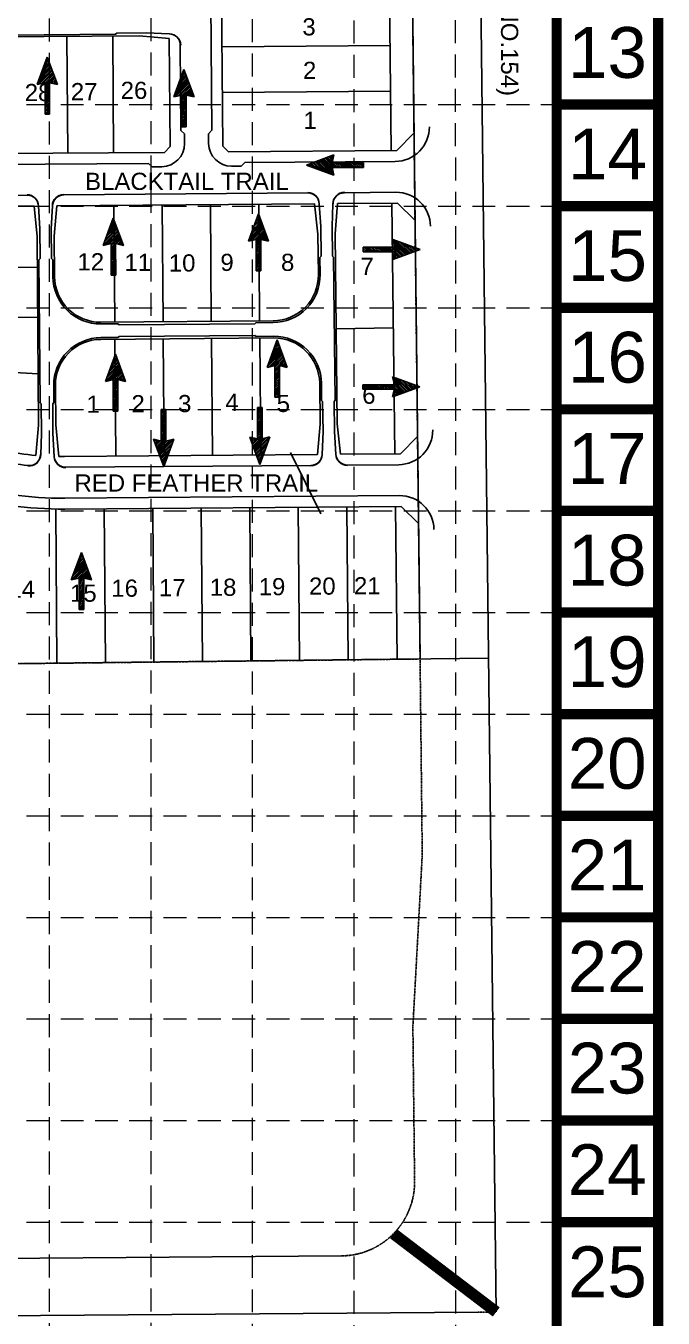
# Model space of a CAD drawing. Header units: inches. Extents: x 2510995 to 2514555, y 7106046 to 7111737.
# Drawn here: x 2513998 to 2514555, y 7109429 to 7110559 of the extents above; entities that cross this region are included whole.
import ezdxf
from ezdxf.enums import TextEntityAlignment as Align

# ---------------------------------------------------------------- set-up
doc = ezdxf.new("R2010")
doc.units = ezdxf.units.IN
doc.header["$MEASUREMENT"] = 0
for name, pattern in [('BORDER2', [0.875, 0.25, -0.125, 0.25, -0.125, 0, -0.125]), ('DASHED', [0.75, 0.5, -0.25]), ('HIDDEN', [0.375, 0.25, -0.125]), ('XHO459HY$0$HIDDEN2', [0.1875, 0.125, -0.0625])]:
    doc.linetypes.add(name, pattern=pattern)
for name, color, linetype in [('BASE', 7, 'Continuous'), ('C-STNM-N', 4, 'Continuous'), ('C-STRM-HYD', 4, 'Continuous'), ('GRID', 254, 'DASHED'), ('XHO459HY$0$C-DAM-EX', 14, 'XHO459HY$0$HIDDEN2'), ('XHO459PT$0$V-ADJC-LINE-E', 6, 'Continuous'), ('XHO459PT$0$V-BNDY-N-P6', 6, 'BORDER2'), ('XHO459PT$0$V-PROP-SUBD-IDEN-N-P6', 14, 'Continuous'), ('XHO459PT$0$V-PROP-SUBD-N-P6', 14, 'Continuous'), ('XHO459PT$0$V-RWAY-LINE-N-P6', 14, 'Continuous'), ('XHO459PV$0$C-ROAD-BACK-P6', 14, 'Continuous'), ('XHO459PV$0$C-ROAD-FACE-P6', 6, 'Continuous'), ('XHO460PT$0$V-ADJC-LINE-E', 6, 'Continuous'), ('XHOE001PT$0$V-BNDY-ROW-DED-E', 6, 'Continuous')]:
    doc.layers.add(name, color=color, linetype=linetype)
doc.layers.add('XHO459PT$0$V-AREA-PLIN', color=163, linetype='Continuous', plot=False)
doc.styles.get("Standard").update_dxf_attribs({"font": 'ARIAL.TTF'})

msp = doc.modelspace()

# ---------------------------------------------------------------- linework, layer by layer
at = {"color": 7}
for p, q in [((2514007.5, 7110507.2), (2514016.3, 7110531.2)), ((2514013.8, 7110524.3), (2514017.4, 7110528)), ((2514014.6, 7110526.6), (2514017, 7110529.1)), ((2514015.5, 7110529), (2514016.6, 7110530.2)), ((2514016.3, 7110531.2), (2514025.1, 7110507.2)), ((2514007.8, 7110507.9), (2514020.2, 7110520.4)), ((2514008.6, 7110510.2), (2514019.8, 7110521.5)), ((2514008.9, 7110507.5), (2514020.6, 7110519.3)), ((2514009.5, 7110512.6), (2514019.4, 7110522.6)), ((2514010.3, 7110514.9), (2514019, 7110523.6)), ((2514010.9, 7110508), (2514021, 7110518.2)), ((2514011.2, 7110517.3), (2514018.6, 7110524.7)), ((2514012, 7110519.6), (2514018.2, 7110525.8)), ((2514012.8, 7110508.5), (2514021.4, 7110517.1)), ((2514012.9, 7110522), (2514017.8, 7110526.9)), ((2514127, 7110496.4), (2514135.8, 7110520.3)), ((2514133.3, 7110513.4), (2514136.9, 7110517.1)), ((2514134.1, 7110515.8), (2514136.5, 7110518.2)), ((2514135, 7110518.1), (2514136.1, 7110519.3)), ((2514135.8, 7110520.3), (2514144.6, 7110496.4)), ((2514014.3, 7110508.8), (2514007.5, 7110507.2)), ((2514014.3, 7110508.5), (2514021.8, 7110516)), ((2514014.3, 7110507), (2514022.2, 7110515)), ((2514014.3, 7110505.5), (2514022.6, 7110513.9)), ((2514014.4, 7110481.3), (2514014.3, 7110508.8)), ((2514014.3, 7110504), (2514018.3, 7110508)), ((2514014.3, 7110502.5), (2514018.3, 7110506.5)), ((2514025.1, 7110507.2), (2514018.3, 7110508.8)), ((2514018.3, 7110508.8), (2514018.3, 7110481.3)), ((2514018.9, 7110508.7), (2514023, 7110512.8)), ((2514020.1, 7110508.4), (2514023.4, 7110511.7)), ((2514021.3, 7110508.1), (2514023.8, 7110510.6)), ((2514022.5, 7110507.8), (2514024.2, 7110509.5)), ((2514023.7, 7110507.6), (2514024.6, 7110508.4)), ((2514025, 7110507.3), (2514025, 7110507.4)), ((2514127.3, 7110497), (2514139.7, 7110509.5)), ((2514128.1, 7110499.4), (2514139.3, 7110510.6)), ((2514128.4, 7110496.7), (2514140.1, 7110508.4)), ((2514129, 7110501.7), (2514138.9, 7110511.7)), ((2514129.8, 7110504.1), (2514138.5, 7110512.8)), ((2514130.4, 7110497.1), (2514140.5, 7110507.4)), ((2514130.7, 7110506.4), (2514138.1, 7110513.9)), ((2514131.6, 7110508.8), (2514137.7, 7110515)), ((2514132.3, 7110497.6), (2514140.9, 7110506.3)), ((2514132.4, 7110511.1), (2514137.3, 7110516)), ((2514133.8, 7110497.6), (2514141.3, 7110505.2)), ((2514014.3, 7110501.1), (2514018.3, 7110505.1)), ((2514014.3, 7110499.6), (2514018.3, 7110503.6)), ((2514014.3, 7110498.1), (2514018.3, 7110502.1)), ((2514014.3, 7110496.6), (2514018.3, 7110500.6)), ((2514014.3, 7110495.1), (2514018.3, 7110499.1)), ((2514014.3, 7110493.6), (2514018.3, 7110497.6)), ((2514014.3, 7110492.2), (2514018.3, 7110496.1)), ((2514014.3, 7110490.7), (2514018.3, 7110494.7)), ((2514133.8, 7110498), (2514127, 7110496.4)), ((2514133.8, 7110496.1), (2514141.7, 7110504.1)), ((2514133.8, 7110494.7), (2514142.1, 7110503)), ((2514133.9, 7110470.4), (2514133.8, 7110498)), ((2514133.8, 7110493.2), (2514137.8, 7110497.2)), ((2514133.8, 7110491.7), (2514137.8, 7110495.7)), ((2514133.8, 7110490.2), (2514137.8, 7110494.2)), ((2514144.6, 7110496.4), (2514137.8, 7110498)), ((2514137.8, 7110498), (2514137.8, 7110470.4)), ((2514138.4, 7110497.8), (2514142.5, 7110501.9)), ((2514139.6, 7110497.5), (2514142.9, 7110500.8)), ((2514140.8, 7110497.3), (2514143.3, 7110499.8)), ((2514142.1, 7110497), (2514143.7, 7110498.7)), ((2514143.3, 7110496.7), (2514144.1, 7110497.6)), ((2514144.5, 7110496.4), (2514144.5, 7110496.5)), ((2514014.3, 7110489.2), (2514018.3, 7110493.2)), ((2514014.3, 7110487.7), (2514018.3, 7110491.7)), ((2514014.4, 7110486.2), (2514018.3, 7110490.2)), ((2514014.4, 7110484.7), (2514018.3, 7110488.7)), ((2514014.4, 7110483.3), (2514018.3, 7110487.2)), ((2514014.4, 7110481.8), (2514018.3, 7110485.8)), ((2514015.4, 7110481.3), (2514018.3, 7110484.3)), ((2514016.8, 7110481.3), (2514018.3, 7110482.8)), ((2514133.8, 7110488.7), (2514137.8, 7110492.7)), ((2514133.8, 7110487.2), (2514137.8, 7110491.2)), ((2514133.8, 7110485.8), (2514137.8, 7110489.8)), ((2514133.8, 7110484.3), (2514137.8, 7110488.3)), ((2514133.8, 7110482.8), (2514137.8, 7110486.8)), ((2514133.8, 7110481.3), (2514137.8, 7110485.3)), ((2514133.8, 7110479.8), (2514137.8, 7110483.8)), ((2514014.4, 7110481.3), (2514018.3, 7110481.3)), ((2514133.9, 7110478.3), (2514137.8, 7110482.3)), ((2514133.9, 7110476.9), (2514137.8, 7110480.8)), ((2514133.9, 7110475.4), (2514137.8, 7110479.4)), ((2514133.9, 7110473.9), (2514137.8, 7110477.9)), ((2514133.9, 7110472.4), (2514137.8, 7110476.4)), ((2514133.9, 7110470.9), (2514137.8, 7110474.9)), ((2514134.9, 7110470.4), (2514137.8, 7110473.4)), ((2514136.3, 7110470.4), (2514137.8, 7110471.9)), ((2514133.9, 7110470.4), (2514137.8, 7110470.4)), ((2514243, 7110436.9), (2514266.9, 7110445.7)), ((2514247.5, 7110435.2), (2514245.1, 7110437.6)), ((2514249.9, 7110434.4), (2514246.2, 7110438)), ((2514252.2, 7110433.5), (2514247.3, 7110438.4)), ((2514254.6, 7110432.6), (2514248.4, 7110438.8)), ((2514256.9, 7110431.8), (2514249.4, 7110439.2)), ((2514259.2, 7110430.9), (2514250.5, 7110439.6)), ((2514261.6, 7110430.1), (2514251.6, 7110440)), ((2514263.9, 7110429.2), (2514252.7, 7110440.4)), ((2514266.3, 7110428.4), (2514253.8, 7110440.8)), ((2514266.6, 7110429.5), (2514254.9, 7110441.2)), ((2514266.2, 7110431.4), (2514256, 7110441.6)), ((2514265.7, 7110433.4), (2514257, 7110442)), ((2514265.7, 7110434.9), (2514258.1, 7110442.4)), ((2514267.2, 7110434.9), (2514259.2, 7110442.8)), ((2514268.6, 7110434.9), (2514260.3, 7110443.2)), ((2514265.5, 7110439.5), (2514261.4, 7110443.6)), ((2514265.8, 7110440.7), (2514262.5, 7110444)), ((2514266.1, 7110441.9), (2514263.6, 7110444.4)), ((2514266.3, 7110443.1), (2514264.6, 7110444.8)), ((2514266.9, 7110445.7), (2514265.3, 7110438.9)), ((2514265.3, 7110438.9), (2514292.9, 7110438.9)), ((2514266.6, 7110444.3), (2514265.7, 7110445.2)), ((2514270.1, 7110434.9), (2514266.1, 7110438.9)), ((2514266.9, 7110445.5), (2514266.8, 7110445.6)), ((2514271.6, 7110434.9), (2514267.6, 7110438.9)), ((2514273.1, 7110434.9), (2514269.1, 7110438.9)), ((2514274.6, 7110434.9), (2514270.6, 7110438.9)), ((2514276.1, 7110434.9), (2514272.1, 7110438.9)), ((2514277.6, 7110434.9), (2514273.6, 7110438.9)), ((2514279, 7110434.9), (2514275, 7110438.9)), ((2514280.5, 7110434.9), (2514276.5, 7110438.9)), ((2514282, 7110434.9), (2514278, 7110438.9)), ((2514283.5, 7110434.9), (2514279.5, 7110438.9)), ((2514285, 7110434.9), (2514281, 7110438.9)), ((2514286.5, 7110434.9), (2514282.5, 7110438.9)), ((2514287.9, 7110434.9), (2514284, 7110438.9)), ((2514289.4, 7110434.9), (2514285.4, 7110438.9)), ((2514290.9, 7110434.9), (2514286.9, 7110438.9)), ((2514292.4, 7110434.9), (2514288.4, 7110438.9)), ((2514292.9, 7110435.9), (2514289.9, 7110438.9)), ((2514292.9, 7110437.4), (2514291.4, 7110438.9)), ((2514292.9, 7110434.9), (2514292.9, 7110438.9)), ((2514266.9, 7110428.1), (2514243, 7110436.9)), ((2514245.2, 7110436.1), (2514244, 7110437.2)), ((2514265.3, 7110434.9), (2514266.9, 7110428.1)), ((2514292.9, 7110434.9), (2514265.3, 7110434.9)), ((2514192.2, 7110370.4), (2514200.9, 7110394.3)), ((2514199.3, 7110389.8), (2514201.7, 7110392.2)), ((2514200.1, 7110392.2), (2514201.3, 7110393.3)), ((2514200.9, 7110394.3), (2514209.7, 7110370.4)), ((2514065.2, 7110366.7), (2514074, 7110390.6)), ((2514066.3, 7110369.7), (2514077.5, 7110380.9)), ((2514067.2, 7110372), (2514077.1, 7110382)), ((2514068, 7110374.4), (2514076.7, 7110383.1)), ((2514068.9, 7110376.7), (2514076.3, 7110384.2)), ((2514069.8, 7110379.1), (2514075.9, 7110385.3)), ((2514070.6, 7110381.4), (2514075.5, 7110386.4)), ((2514071.5, 7110383.8), (2514075.1, 7110387.4)), ((2514072.3, 7110386.1), (2514074.7, 7110388.5)), ((2514073.2, 7110388.5), (2514074.3, 7110389.6)), ((2514074, 7110390.6), (2514082.8, 7110366.7)), ((2514192.4, 7110371.1), (2514204.9, 7110383.6)), ((2514193.3, 7110373.4), (2514204.5, 7110384.6)), ((2514193.6, 7110370.7), (2514205.3, 7110382.5)), ((2514194.1, 7110375.7), (2514204.1, 7110385.7)), ((2514195, 7110378.1), (2514203.7, 7110386.8)), ((2514195.5, 7110371.2), (2514205.7, 7110381.4)), ((2514195.9, 7110380.4), (2514203.3, 7110387.9)), ((2514196.7, 7110382.8), (2514202.9, 7110389)), ((2514197.6, 7110385.1), (2514202.5, 7110390.1)), ((2514198.4, 7110387.5), (2514202.1, 7110391.2)), ((2514065.5, 7110367.3), (2514077.9, 7110379.8)), ((2514066.6, 7110367), (2514078.3, 7110378.8)), ((2514068.6, 7110367.5), (2514078.7, 7110377.7)), ((2514070.5, 7110367.9), (2514079.1, 7110376.6)), ((2514072, 7110367.9), (2514079.5, 7110375.5)), ((2514072, 7110366.5), (2514079.9, 7110374.4)), ((2514072, 7110365), (2514080.3, 7110373.3)), ((2514076.6, 7110368.1), (2514080.7, 7110372.2)), ((2514077.9, 7110367.9), (2514081.1, 7110371.2)), ((2514079.1, 7110367.6), (2514081.5, 7110370.1)), ((2514199, 7110372), (2514192.2, 7110370.4)), ((2514197.5, 7110371.6), (2514206.1, 7110380.3)), ((2514199, 7110371.7), (2514206.5, 7110379.2)), ((2514199, 7110370.2), (2514206.9, 7110378.1)), ((2514199, 7110368.7), (2514207.3, 7110377)), ((2514199, 7110344.5), (2514199, 7110372)), ((2514199, 7110367.2), (2514203, 7110371.2)), ((2514199, 7110365.7), (2514203, 7110369.7)), ((2514209.7, 7110370.4), (2514203, 7110372)), ((2514203, 7110372), (2514203, 7110344.5)), ((2514203.6, 7110371.9), (2514207.7, 7110376)), ((2514204.8, 7110371.6), (2514208.1, 7110374.9)), ((2514206, 7110371.3), (2514208.5, 7110373.8)), ((2514207.2, 7110371), (2514208.9, 7110372.7)), ((2514208.4, 7110370.7), (2514209.3, 7110371.6)), ((2514209.6, 7110370.4), (2514209.7, 7110370.5)), ((2514318.6, 7110371.9), (2514342.5, 7110363.2)), ((2514320.2, 7110365.2), (2514318.6, 7110371.9)), ((2514318.9, 7110370.6), (2514330.6, 7110358.8)), ((2514319.2, 7110371.7), (2514331.7, 7110359.2)), ((2514321.6, 7110370.8), (2514332.8, 7110359.6)), ((2514323.9, 7110370), (2514333.9, 7110360)), ((2514072, 7110368.3), (2514065.2, 7110366.7)), ((2514072.1, 7110340.7), (2514072, 7110368.3)), ((2514072, 7110363.5), (2514076, 7110367.5)), ((2514072, 7110362), (2514076, 7110366)), ((2514072, 7110360.5), (2514076, 7110364.5)), ((2514072, 7110359), (2514076, 7110363)), ((2514072, 7110357.6), (2514076, 7110361.5)), ((2514072, 7110356.1), (2514076, 7110360.1)), ((2514072, 7110354.6), (2514076, 7110358.6)), ((2514082.8, 7110366.7), (2514076, 7110368.3)), ((2514076, 7110368.3), (2514076.1, 7110340.7)), ((2514080.3, 7110367.3), (2514081.9, 7110369)), ((2514081.5, 7110367), (2514082.3, 7110367.9)), ((2514082.7, 7110366.7), (2514082.7, 7110366.8)), ((2514199, 7110364.2), (2514203, 7110368.2)), ((2514199, 7110362.8), (2514203, 7110366.8)), ((2514199, 7110361.3), (2514203, 7110365.3)), ((2514199, 7110359.8), (2514203, 7110363.8)), ((2514199, 7110358.3), (2514203, 7110362.3)), ((2514199, 7110356.8), (2514203, 7110360.8)), ((2514199, 7110355.3), (2514203, 7110359.3)), ((2514292.6, 7110365.1), (2514320.2, 7110365.2)), ((2514292.6, 7110365.1), (2514292.6, 7110361.1)), ((2514292.6, 7110364.1), (2514295.6, 7110361.1)), ((2514292.6, 7110362.6), (2514294.1, 7110361.1)), ((2514320.2, 7110361.2), (2514292.6, 7110361.1)), ((2514293.1, 7110365.1), (2514297.1, 7110361.1)), ((2514294.6, 7110365.1), (2514298.6, 7110361.1)), ((2514296.1, 7110365.1), (2514300.1, 7110361.1)), ((2514297.6, 7110365.1), (2514301.6, 7110361.1)), ((2514299.1, 7110365.1), (2514303, 7110361.1)), ((2514300.5, 7110365.1), (2514304.5, 7110361.1)), ((2514302, 7110365.1), (2514306, 7110361.1)), ((2514303.5, 7110365.1), (2514307.5, 7110361.2)), ((2514305, 7110365.1), (2514309, 7110361.2)), ((2514306.5, 7110365.1), (2514310.5, 7110361.2)), ((2514308, 7110365.1), (2514312, 7110361.2)), ((2514309.4, 7110365.1), (2514313.4, 7110361.2)), ((2514310.9, 7110365.1), (2514314.9, 7110361.2)), ((2514312.4, 7110365.1), (2514316.4, 7110361.2)), ((2514313.9, 7110365.1), (2514317.9, 7110361.2)), ((2514315.4, 7110365.2), (2514319.4, 7110361.2)), ((2514316.9, 7110365.2), (2514325.2, 7110356.8)), ((2514318.4, 7110365.2), (2514326.3, 7110357.2)), ((2514342.5, 7110363.2), (2514318.6, 7110354.4)), ((2514318.6, 7110354.4), (2514320.2, 7110361.2)), ((2514319.4, 7110368.6), (2514329.6, 7110358.4)), ((2514319.7, 7110359.3), (2514323, 7110356)), ((2514319.8, 7110366.7), (2514328.5, 7110358)), ((2514319.8, 7110365.2), (2514327.4, 7110357.6)), ((2514320, 7110360.5), (2514324.1, 7110356.4)), ((2514326.3, 7110369.1), (2514335, 7110360.4)), ((2514328.6, 7110368.3), (2514336.1, 7110360.8)), ((2514331, 7110367.4), (2514337.2, 7110361.2)), ((2514333.3, 7110366.6), (2514338.3, 7110361.6)), ((2514335.7, 7110365.7), (2514339.3, 7110362)), ((2514338, 7110364.9), (2514340.4, 7110362.4)), ((2514340.3, 7110364), (2514341.5, 7110362.8)), ((2514072, 7110353.1), (2514076, 7110357.1)), ((2514072, 7110351.6), (2514076, 7110355.6)), ((2514072.1, 7110350.1), (2514076, 7110354.1)), ((2514072.1, 7110348.6), (2514076, 7110352.6)), ((2514072.1, 7110347.2), (2514076, 7110351.1)), ((2514072.1, 7110345.7), (2514076, 7110349.7)), ((2514072.1, 7110344.2), (2514076, 7110348.2)), ((2514199, 7110353.9), (2514203, 7110357.8)), ((2514199, 7110352.4), (2514203, 7110356.4)), ((2514199, 7110350.9), (2514203, 7110354.9)), ((2514199, 7110349.4), (2514203, 7110353.4)), ((2514199, 7110347.9), (2514203, 7110351.9)), ((2514199, 7110346.4), (2514203, 7110350.4)), ((2514199, 7110344.9), (2514203, 7110348.9)), ((2514200, 7110344.5), (2514203, 7110347.4)), ((2514318.6, 7110354.5), (2514318.7, 7110354.4)), ((2514318.9, 7110355.7), (2514319.8, 7110354.8)), ((2514319.2, 7110356.9), (2514320.9, 7110355.2)), ((2514319.5, 7110358.1), (2514322, 7110355.6)), ((2514072.1, 7110342.7), (2514076, 7110346.7)), ((2514072.1, 7110341.2), (2514076, 7110345.2)), ((2514072.1, 7110340.7), (2514076.1, 7110340.7)), ((2514073.1, 7110340.7), (2514076, 7110343.7)), ((2514074.6, 7110340.7), (2514076, 7110342.2)), ((2514199, 7110344.5), (2514203, 7110344.5)), ((2514201.5, 7110344.5), (2514203, 7110346)), ((2514208.6, 7110260.1), (2514217.3, 7110284.1)), ((2514214, 7110274.9), (2514218.9, 7110279.8)), ((2514214.8, 7110277.2), (2514218.5, 7110280.9)), ((2514215.7, 7110279.6), (2514218.1, 7110282)), ((2514216.5, 7110281.9), (2514217.7, 7110283.1)), ((2514217.3, 7110284.1), (2514226.1, 7110260.1)), ((2514067.1, 7110247.8), (2514075.8, 7110271.8)), ((2514073.3, 7110264.9), (2514077, 7110268.6)), ((2514074.2, 7110267.3), (2514076.6, 7110269.7)), ((2514075.1, 7110269.6), (2514076.2, 7110270.8)), ((2514075.8, 7110271.8), (2514084.7, 7110247.9)), ((2514208.8, 7110260.8), (2514221.3, 7110273.3)), ((2514209.7, 7110263.1), (2514220.9, 7110274.4)), ((2514210, 7110260.4), (2514221.7, 7110272.2)), ((2514210.5, 7110265.5), (2514220.5, 7110275.5)), ((2514211.4, 7110267.8), (2514220.1, 7110276.5)), ((2514211.9, 7110260.9), (2514222.1, 7110271.1)), ((2514212.3, 7110270.2), (2514219.7, 7110277.6)), ((2514213.1, 7110272.5), (2514219.3, 7110278.7)), ((2514213.9, 7110261.4), (2514222.5, 7110270)), ((2514215.4, 7110261.4), (2514222.9, 7110268.9)), ((2514067.4, 7110248.5), (2514079.8, 7110261)), ((2514068.2, 7110250.8), (2514079.4, 7110262.1)), ((2514068.5, 7110248.2), (2514080.2, 7110259.9)), ((2514069.1, 7110253.2), (2514079, 7110263.2)), ((2514069.9, 7110255.5), (2514078.6, 7110264.3)), ((2514070.4, 7110248.6), (2514080.6, 7110258.8)), ((2514070.8, 7110257.9), (2514078.2, 7110265.3)), ((2514071.6, 7110260.2), (2514077.8, 7110266.4)), ((2514072.4, 7110249.1), (2514081, 7110257.7)), ((2514072.5, 7110262.6), (2514077.4, 7110267.5)), ((2514073.9, 7110249.1), (2514081.4, 7110256.7)), ((2514215.4, 7110261.7), (2514208.6, 7110260.1)), ((2514215.4, 7110259.9), (2514223.3, 7110267.9)), ((2514215.4, 7110258.4), (2514223.7, 7110266.8)), ((2514215.4, 7110234.2), (2514215.4, 7110261.7)), ((2514215.4, 7110256.9), (2514219.4, 7110260.9)), ((2514215.4, 7110255.5), (2514219.4, 7110259.4)), ((2514215.4, 7110254), (2514219.4, 7110258)), ((2514226.1, 7110260.1), (2514219.4, 7110261.7)), ((2514219.4, 7110261.7), (2514219.4, 7110234.2)), ((2514220, 7110261.6), (2514224.1, 7110265.7)), ((2514221.2, 7110261.3), (2514224.5, 7110264.6)), ((2514222.4, 7110261), (2514224.9, 7110263.5)), ((2514223.6, 7110260.7), (2514225.3, 7110262.4)), ((2514224.8, 7110260.5), (2514225.7, 7110261.3)), ((2514226, 7110260.2), (2514226.1, 7110260.3)), ((2514073.9, 7110249.4), (2514067.1, 7110247.8)), ((2514073.9, 7110247.6), (2514081.8, 7110255.6)), ((2514073.9, 7110246.1), (2514082.2, 7110254.5)), ((2514073.9, 7110221.9), (2514073.9, 7110249.4)), ((2514073.9, 7110244.7), (2514077.9, 7110248.6)), ((2514073.9, 7110243.2), (2514077.9, 7110247.2)), ((2514073.9, 7110241.7), (2514077.9, 7110245.7)), ((2514084.7, 7110247.9), (2514077.9, 7110249.4)), ((2514077.9, 7110249.4), (2514077.9, 7110221.9)), ((2514078.5, 7110249.3), (2514082.6, 7110253.4)), ((2514079.7, 7110249), (2514083, 7110252.3)), ((2514080.9, 7110248.7), (2514083.4, 7110251.2)), ((2514082.1, 7110248.5), (2514083.8, 7110250.1)), ((2514083.3, 7110248.2), (2514084.2, 7110249.1)), ((2514084.5, 7110247.9), (2514084.6, 7110248)), ((2514215.4, 7110252.5), (2514219.4, 7110256.5)), ((2514215.4, 7110251), (2514219.4, 7110255)), ((2514215.4, 7110249.5), (2514219.4, 7110253.5)), ((2514215.4, 7110248), (2514219.4, 7110252)), ((2514215.4, 7110246.5), (2514219.4, 7110250.5)), ((2514215.4, 7110245.1), (2514219.4, 7110249)), ((2514215.4, 7110243.6), (2514219.4, 7110247.6)), ((2514215.4, 7110242.1), (2514219.4, 7110246.1)), ((2514318.2, 7110251.8), (2514342.1, 7110243.1)), ((2514319.8, 7110245), (2514318.2, 7110251.8)), ((2514318.5, 7110250.4), (2514330.3, 7110238.7)), ((2514318.9, 7110251.6), (2514331.4, 7110239.1)), ((2514319, 7110248.5), (2514329.2, 7110238.3)), ((2514319.4, 7110246.5), (2514328.1, 7110237.9)), ((2514321.2, 7110250.7), (2514332.4, 7110239.5)), ((2514323.5, 7110249.8), (2514333.5, 7110239.9)), ((2514325.9, 7110249), (2514334.6, 7110240.3)), ((2514328.2, 7110248.1), (2514335.7, 7110240.7)), ((2514330.6, 7110247.3), (2514336.8, 7110241.1)), ((2514332.9, 7110246.4), (2514337.9, 7110241.5)), ((2514335.3, 7110245.6), (2514339, 7110241.9)), ((2514073.9, 7110240.2), (2514077.9, 7110244.2)), ((2514073.9, 7110238.7), (2514077.9, 7110242.7)), ((2514073.9, 7110237.2), (2514077.9, 7110241.2)), ((2514073.9, 7110235.7), (2514077.9, 7110239.7)), ((2514073.9, 7110234.3), (2514077.9, 7110238.3)), ((2514073.9, 7110232.8), (2514077.9, 7110236.8)), ((2514073.9, 7110231.3), (2514077.9, 7110235.3)), ((2514215.4, 7110240.6), (2514219.4, 7110244.6)), ((2514215.4, 7110239.1), (2514219.4, 7110243.1)), ((2514215.4, 7110237.6), (2514219.4, 7110241.6)), ((2514215.4, 7110236.2), (2514219.4, 7110240.1)), ((2514215.4, 7110234.7), (2514219.4, 7110238.7)), ((2514215.4, 7110234.2), (2514219.4, 7110234.2)), ((2514216.4, 7110234.2), (2514219.4, 7110237.2)), ((2514217.9, 7110234.2), (2514219.4, 7110235.7)), ((2514292.3, 7110245), (2514292.3, 7110241)), ((2514292.3, 7110245), (2514319.8, 7110245)), ((2514292.3, 7110244), (2514295.2, 7110241)), ((2514292.3, 7110242.5), (2514293.8, 7110241)), ((2514319.8, 7110241), (2514292.3, 7110241)), ((2514292.7, 7110245), (2514296.7, 7110241)), ((2514294.2, 7110245), (2514298.2, 7110241)), ((2514295.7, 7110245), (2514299.7, 7110241)), ((2514297.2, 7110245), (2514301.2, 7110241)), ((2514298.7, 7110245), (2514302.7, 7110241)), ((2514300.2, 7110245), (2514304.2, 7110241)), ((2514301.6, 7110245), (2514305.6, 7110241)), ((2514303.1, 7110245), (2514307.1, 7110241)), ((2514304.6, 7110245), (2514308.6, 7110241)), ((2514306.1, 7110245), (2514310.1, 7110241)), ((2514307.6, 7110245), (2514311.6, 7110241)), ((2514309.1, 7110245), (2514313.1, 7110241)), ((2514310.6, 7110245), (2514314.5, 7110241)), ((2514312, 7110245), (2514316, 7110241)), ((2514313.5, 7110245), (2514317.5, 7110241)), ((2514315, 7110245), (2514319, 7110241)), ((2514316.5, 7110245), (2514324.8, 7110236.7)), ((2514318, 7110245), (2514325.9, 7110237.1)), ((2514342.1, 7110243.1), (2514318.2, 7110234.3)), ((2514318.2, 7110234.3), (2514319.8, 7110241)), ((2514318.2, 7110234.4), (2514318.3, 7110234.3)), ((2514318.5, 7110235.6), (2514319.4, 7110234.7)), ((2514318.8, 7110236.8), (2514320.5, 7110235.1)), ((2514319.1, 7110238), (2514321.6, 7110235.5)), ((2514319.4, 7110239.2), (2514322.7, 7110235.9)), ((2514319.5, 7110245), (2514327, 7110237.5)), ((2514319.6, 7110240.4), (2514323.8, 7110236.3)), ((2514337.6, 7110244.7), (2514340, 7110242.3)), ((2514340, 7110243.9), (2514341.1, 7110242.7)), ((2514073.9, 7110229.8), (2514077.9, 7110233.8)), ((2514073.9, 7110228.3), (2514077.9, 7110232.3)), ((2514073.9, 7110226.8), (2514077.9, 7110230.8)), ((2514073.9, 7110225.4), (2514077.9, 7110229.3)), ((2514073.9, 7110223.9), (2514077.9, 7110227.9)), ((2514073.9, 7110222.4), (2514077.9, 7110226.4)), ((2514074.9, 7110221.9), (2514077.9, 7110224.9)), ((2514076.4, 7110221.9), (2514077.9, 7110223.4)), ((2514120, 7110223.3), (2514116, 7110223.3)), ((2514116, 7110195.7), (2514116, 7110223.3)), ((2514117.5, 7110223.3), (2514116, 7110221.8)), ((2514119, 7110223.3), (2514116, 7110220.3)), ((2514120, 7110222.8), (2514116, 7110218.8)), ((2514120, 7110223.3), (2514120, 7110195.7)), ((2514204.1, 7110225.2), (2514200.1, 7110225.2)), ((2514200.2, 7110197.6), (2514200.1, 7110225.2)), ((2514201.6, 7110225.2), (2514200.1, 7110223.7)), ((2514203.1, 7110225.2), (2514200.1, 7110222.2)), ((2514204.1, 7110224.7), (2514200.1, 7110220.7)), ((2514204.1, 7110223.2), (2514200.1, 7110219.2)), ((2514204.1, 7110225.2), (2514204.2, 7110197.6)), ((2514073.9, 7110221.9), (2514077.9, 7110221.9)), ((2514120, 7110221.3), (2514116, 7110217.3)), ((2514120, 7110219.8), (2514116, 7110215.8)), ((2514120, 7110218.3), (2514116, 7110214.4)), ((2514120, 7110216.9), (2514116, 7110212.9)), ((2514120, 7110215.4), (2514116, 7110211.4)), ((2514120, 7110213.9), (2514116, 7110209.9)), ((2514120, 7110212.4), (2514116, 7110208.4)), ((2514204.1, 7110221.7), (2514200.1, 7110217.7)), ((2514204.1, 7110220.2), (2514200.2, 7110216.3)), ((2514204.1, 7110218.8), (2514200.2, 7110214.8)), ((2514204.1, 7110217.3), (2514200.2, 7110213.3)), ((2514204.1, 7110215.8), (2514200.2, 7110211.8)), ((2514204.1, 7110214.3), (2514200.2, 7110210.3)), ((2514204.1, 7110212.8), (2514200.2, 7110208.8)), ((2514120, 7110210.9), (2514116, 7110206.9)), ((2514120, 7110209.4), (2514116, 7110205.4)), ((2514120, 7110208), (2514116, 7110204)), ((2514120, 7110206.5), (2514116, 7110202.5)), ((2514120, 7110205), (2514116, 7110201)), ((2514120, 7110203.5), (2514116, 7110199.5)), ((2514120, 7110202), (2514116, 7110198)), ((2514120, 7110200.5), (2514116, 7110196.5)), ((2514204.2, 7110200.9), (2514195.8, 7110192.6)), ((2514204.1, 7110211.3), (2514200.2, 7110207.3)), ((2514204.1, 7110209.9), (2514200.2, 7110205.9)), ((2514204.2, 7110208.4), (2514200.2, 7110204.4)), ((2514204.2, 7110206.9), (2514200.2, 7110202.9)), ((2514204.2, 7110205.4), (2514200.2, 7110201.4)), ((2514204.2, 7110203.9), (2514200.2, 7110199.9)), ((2514204.2, 7110202.4), (2514200.2, 7110198.4)), ((2514118.1, 7110173.4), (2514109.2, 7110197.3)), ((2514109.2, 7110197.3), (2514116, 7110195.7)), ((2514109.4, 7110197.3), (2514109.3, 7110197.2)), ((2514110.6, 7110197), (2514109.7, 7110196.1)), ((2514111.8, 7110196.7), (2514110.1, 7110195)), ((2514113, 7110196.5), (2514110.5, 7110194)), ((2514114.2, 7110196.2), (2514110.9, 7110192.9)), ((2514115.4, 7110195.9), (2514111.3, 7110191.8)), ((2514120, 7110199), (2514111.7, 7110190.7)), ((2514120, 7110197.6), (2514112.1, 7110189.6)), ((2514120, 7110196.1), (2514112.5, 7110188.5)), ((2514121.5, 7110196.1), (2514112.9, 7110187.4)), ((2514123.5, 7110196.6), (2514113.3, 7110186.4)), ((2514125.4, 7110197), (2514113.7, 7110185.3)), ((2514126.6, 7110196.7), (2514114.1, 7110184.2)), ((2514125.7, 7110194.3), (2514114.5, 7110183.1)), ((2514124.8, 7110192), (2514114.9, 7110182)), ((2514124, 7110189.6), (2514115.3, 7110180.9)), ((2514126.8, 7110197.4), (2514118.1, 7110173.4)), ((2514120, 7110195.7), (2514126.8, 7110197.4)), ((2514202.2, 7110175.3), (2514193.4, 7110199.2)), ((2514193.4, 7110199.2), (2514200.2, 7110197.6)), ((2514193.5, 7110199.2), (2514193.4, 7110199.1)), ((2514194.7, 7110198.9), (2514193.8, 7110198)), ((2514195.9, 7110198.6), (2514194.2, 7110196.9)), ((2514197.1, 7110198.4), (2514194.6, 7110195.9)), ((2514198.3, 7110198.1), (2514195, 7110194.8)), ((2514199.5, 7110197.8), (2514195.4, 7110193.7)), ((2514204.2, 7110199.5), (2514196.2, 7110191.5)), ((2514204.2, 7110198), (2514196.6, 7110190.4)), ((2514205.7, 7110198), (2514197, 7110189.3)), ((2514207.6, 7110198.5), (2514197.4, 7110188.3)), ((2514209.6, 7110198.9), (2514197.8, 7110187.2)), ((2514210.7, 7110198.6), (2514198.2, 7110186.1)), ((2514209.9, 7110196.2), (2514198.6, 7110185)), ((2514209, 7110193.9), (2514199, 7110183.9)), ((2514208.1, 7110191.5), (2514199.4, 7110182.8)), ((2514207.3, 7110189.2), (2514199.8, 7110181.7)), ((2514211, 7110199.3), (2514202.2, 7110175.3)), ((2514204.2, 7110197.6), (2514211, 7110199.3)), ((2514123.1, 7110187.3), (2514115.7, 7110179.8)), ((2514122.3, 7110185), (2514116.1, 7110178.8)), ((2514121.4, 7110182.6), (2514116.5, 7110177.7)), ((2514120.6, 7110180.3), (2514116.9, 7110176.6)), ((2514119.7, 7110177.9), (2514117.3, 7110175.5)), ((2514206.4, 7110186.9), (2514200.2, 7110180.7)), ((2514205.6, 7110184.5), (2514200.6, 7110179.6)), ((2514204.7, 7110182.2), (2514201, 7110178.5)), ((2514203.9, 7110179.8), (2514201.4, 7110177.4)), ((2514118.9, 7110175.6), (2514117.7, 7110174.4)), ((2514203, 7110177.5), (2514201.9, 7110176.3)), ((2514037.3, 7110074.4), (2514046.1, 7110098.3)), ((2514037.6, 7110075.1), (2514050, 7110087.6)), ((2514038.4, 7110077.4), (2514049.6, 7110088.6)), ((2514039.3, 7110079.7), (2514049.2, 7110089.7)), ((2514040.1, 7110082.1), (2514048.8, 7110090.8)), ((2514041, 7110084.4), (2514048.4, 7110091.9)), ((2514041.8, 7110086.8), (2514048, 7110093)), ((2514042.7, 7110089.1), (2514047.6, 7110094.1)), ((2514043.6, 7110091.5), (2514047.2, 7110095.2)), ((2514044.4, 7110093.8), (2514046.8, 7110096.2)), ((2514045.3, 7110096.2), (2514046.4, 7110097.3)), ((2514046.1, 7110098.3), (2514054.9, 7110074.4)), ((2514044.1, 7110076), (2514037.3, 7110074.4)), ((2514038.7, 7110074.7), (2514050.4, 7110086.5)), ((2514040.7, 7110075.2), (2514050.8, 7110085.4)), ((2514042.6, 7110075.6), (2514051.2, 7110084.3)), ((2514044.1, 7110075.7), (2514051.6, 7110083.2)), ((2514044.1, 7110074.2), (2514052, 7110082.1)), ((2514044.1, 7110072.7), (2514052.4, 7110081)), ((2514044.2, 7110048.5), (2514044.1, 7110076)), ((2514054.9, 7110074.4), (2514048.1, 7110076)), ((2514048.1, 7110076), (2514048.1, 7110048.5)), ((2514048.7, 7110075.9), (2514052.8, 7110080)), ((2514049.9, 7110075.6), (2514053.2, 7110078.9)), ((2514051.1, 7110075.3), (2514053.6, 7110077.8)), ((2514052.3, 7110075), (2514054, 7110076.7)), ((2514044.1, 7110071.2), (2514048.1, 7110075.2)), ((2514044.1, 7110069.7), (2514048.1, 7110073.7)), ((2514044.1, 7110068.2), (2514048.1, 7110072.2)), ((2514044.1, 7110066.8), (2514048.1, 7110070.7)), ((2514044.1, 7110065.3), (2514048.1, 7110069.3)), ((2514044.1, 7110063.8), (2514048.1, 7110067.8)), ((2514044.1, 7110062.3), (2514048.1, 7110066.3)), ((2514044.1, 7110060.8), (2514048.1, 7110064.8)), ((2514053.5, 7110074.7), (2514054.4, 7110075.6)), ((2514054.7, 7110074.4), (2514054.8, 7110074.5)), ((2514044.1, 7110059.3), (2514048.1, 7110063.3)), ((2514044.1, 7110057.9), (2514048.1, 7110061.8)), ((2514044.1, 7110056.4), (2514048.1, 7110060.4)), ((2514044.1, 7110054.9), (2514048.1, 7110058.9)), ((2514044.1, 7110053.4), (2514048.1, 7110057.4)), ((2514044.2, 7110051.9), (2514048.1, 7110055.9)), ((2514044.2, 7110050.4), (2514048.1, 7110054.4)), ((2514044.2, 7110048.9), (2514048.1, 7110052.9)), ((2514044.2, 7110048.5), (2514048.1, 7110048.5)), ((2514045.2, 7110048.5), (2514048.1, 7110051.4)), ((2514046.6, 7110048.5), (2514048.1, 7110050))]:
    msp.add_line(p, q, dxfattribs=at)
at = {"layer": 'BASE', "const_width": 8.88}
for points in [[(2514550.5, 7106050.7), (2514550.5, 7111732.7), (2510999.2, 7111732.7), (2510999.2, 7106050.7)], [(2514461.7, 7106139.5), (2514461.7, 7111643.9), (2511088, 7111643.9), (2511088, 7106139.5)]]:
    msp.add_lwpolyline(points, close=True, dxfattribs=at)
for points in [[(2514550.5, 7110489.8), (2514461.7, 7110489.8)], [(2514550.5, 7110401), (2514461.7, 7110401)], [(2514550.5, 7110312.2), (2514461.7, 7110312.2)], [(2514550.5, 7110223.4), (2514461.7, 7110223.4)], [(2514550.5, 7110134.7), (2514461.7, 7110134.7)], [(2514550.5, 7110045.9), (2514461.7, 7110045.9)], [(2514550.5, 7109957.1), (2514461.7, 7109957.1)], [(2514550.5, 7109868.3), (2514461.7, 7109868.3)], [(2514550.5, 7109779.5), (2514461.7, 7109779.5)], [(2514550.5, 7109690.8), (2514461.7, 7109690.8)], [(2514550.5, 7109602), (2514461.7, 7109602)], [(2514550.5, 7109513.2), (2514461.7, 7109513.2)]]:
    msp.add_lwpolyline(points, dxfattribs=at)
at = {"layer": 'C-STRM-HYD', "color": 7}
msp.add_line((2514255.6, 7110132.1, -744), (2514229, 7110185.6, -744), dxfattribs=at)
at = {"layer": 'GRID', "color": 252, "linetype": 'HIDDEN', "lineweight": 0, "ltscale": 80}
for p, q in [((2514018.4, 7106494.9), (2514018.2, 7111645.9)), ((2514107.4, 7106495.2), (2514106.9, 7111645.9)), ((2514196, 7106494.4), (2514195.7, 7111645.9)), ((2514285, 7106493.2), (2514284.5, 7111645.9)), ((2514373.8, 7106493.5), (2514373.3, 7111645.9)), ((2511088, 7110489.8), (2514461.7, 7110489.8)), ((2511088, 7110401), (2514461.7, 7110401)), ((2511088, 7110312.2), (2514461.7, 7110312.2)), ((2511088, 7110223.4), (2514461.7, 7110223.4)), ((2511088, 7110134.7), (2514461.7, 7110134.7)), ((2511088, 7110045.9), (2514461.7, 7110045.9)), ((2511088, 7109957.1), (2514461.7, 7109957.1)), ((2511088, 7109868.3), (2514461.7, 7109868.3)), ((2511088, 7109779.5), (2514461.7, 7109779.5)), ((2511088, 7109690.8), (2514461.7, 7109690.8)), ((2511088, 7109602), (2514461.7, 7109602)), ((2511088, 7109513.2), (2514461.7, 7109513.2))]:
    msp.add_line(p, q, dxfattribs=at)
at = {"layer": 'XHO459HY$0$C-DAM-EX', "color": 7}
for p, q in [((2514342.3, 7110005.3), (2514344.2, 7109834.3)), ((2514344.2, 7109834.3), (2514336, 7109684.2)), ((2514336, 7109684.2), (2514337.5, 7109548.9)), ((2514393, 7109434.6), (2514408.9, 7109434.7))]:
    msp.add_line(p, q, dxfattribs=at)
at = {"layer": 'XHO459HY$0$C-DAM-EX', "color": 7, "const_width": 10}
msp.add_lwpolyline([(2514408.9, 7109434.7), (2514319.1, 7109503)], dxfattribs=at)
at = {"layer": 'XHO459HY$0$C-DAM-EX', "color": 7}
msp.add_arc((2514273, 7109548.2), 64.5, 270.4488, 0.6627, dxfattribs=at)
at = {"layer": 'XHO459PT$0$V-ADJC-LINE-E', "color": 7}
for p, q in [((2514386.1, 7111398.2), (2514408.9, 7109434.7)), ((2513928.1, 7110000.5), (2514402.3, 7110006)), ((2514393, 7109434.6), (2513836.5, 7109430.2))]:
    msp.add_line(p, q, dxfattribs=at)
at = {"layer": 'XHO459PT$0$V-AREA-PLIN', "color": 7}
msp.add_lwpolyline([(2514326.2, 7111397.4), (2514342.3, 7110005.3), (2513928.1, 7110000.5)], dxfattribs=at)
msp.add_lwpolyline([(2514326.2, 7111397.4), (2514342.3, 7110005.3), (2513928.1, 7110000.5)], dxfattribs=at)
at = {"layer": 'XHO459PT$0$V-BNDY-N-P6', "color": 7}
for p, q in [((2514342.3, 7110005.3), (2514326.2, 7111397.4)), ((2513928.1, 7110000.5), (2514342.3, 7110005.3))]:
    msp.add_line(p, q, dxfattribs=at)
at = {"layer": 'XHO459PT$0$V-PROP-SUBD-N-P6', "color": 7}
for p, q in [((2514308, 7111234.1), (2514317.1, 7110449.6)), ((2514033.5, 7110549.4), (2514034.3, 7110447.4)), ((2514073.5, 7110549.7), (2514074.3, 7110447.7)), ((2514169.1, 7110540.3), (2514316.1, 7110541.4)), ((2514169.4, 7110500.3), (2514316.5, 7110501.4)), ((2514317.6, 7110403.6), (2514320.2, 7110184.6)), ((2514074.4, 7110401.7), (2514075.2, 7110299.7)), ((2514116.7, 7110402), (2514117.5, 7110300)), ((2514158.9, 7110402.3), (2514159.7, 7110300.3)), ((2514201.2, 7110402.7), (2514202, 7110300.7)), ((2513905.6, 7110346.8), (2514007.6, 7110347.6)), ((2513905.9, 7110303.3), (2514007.9, 7110304.1)), ((2514268.9, 7110293.9), (2514318.9, 7110294.7)), ((2514075.3, 7110284.7), (2514076.1, 7110182.7)), ((2514117.6, 7110285), (2514118.4, 7110183)), ((2514159.9, 7110285.3), (2514160.7, 7110183.3)), ((2514202.1, 7110285.7), (2514202.9, 7110183.7)), ((2513905.6, 7110260.3), (2514008.3, 7110254.6)), ((2514023.6, 7110136.4), (2514024.7, 7110001.6)), ((2514066, 7110136.6), (2514067.1, 7110002.1)), ((2514108.5, 7110136.9), (2514109.5, 7110002.6)), ((2514150.9, 7110137.3), (2514152, 7110003.1)), ((2514193.4, 7110137.6), (2514194.4, 7110003.6)), ((2514235.8, 7110137.9), (2514236.9, 7110004.1)), ((2514278.3, 7110138.3), (2514279.3, 7110004.6)), ((2514320.7, 7110138.6), (2514322.3, 7110005.1))]:
    msp.add_line(p, q, dxfattribs=at)
at = {"layer": 'XHO459PT$0$V-RWAY-LINE-N-P6', "color": 7}
for p, q in [((2514163.7, 7111227.1), (2514169.8, 7110453.4)), ((2513930.5, 7110548.5), (2514096.5, 7110549.8)), ((2514123, 7110547.6), (2514096.5, 7110549.8)), ((2514123, 7110547.6), (2514123.8, 7110453.1)), ((2514322.1, 7110449.6), (2514336.9, 7110464.7)), ((2514123.8, 7110453.1), (2514118.8, 7110448)), ((2514174.8, 7110448.5), (2514169.8, 7110453.4)), ((2514174.8, 7110448.5), (2514322.1, 7110449.6)), ((2513909.8, 7110446.4), (2514118.8, 7110448)), ((2514270.1, 7110403.2), (2514322.6, 7110403.6)), ((2514322.6, 7110403.6), (2514337.8, 7110388.7)), ((2513910.2, 7110400.4), (2514004.7, 7110401.1)), ((2514007.4, 7110374.6), (2514004.7, 7110401.1)), ((2514022.4, 7110374.8), (2514024.7, 7110401.3)), ((2514024.7, 7110401.3), (2514250.1, 7110403)), ((2514253, 7110376.6), (2514250.1, 7110403)), ((2514268, 7110376.7), (2514270.1, 7110403.2)), ((2514008.7, 7110209.6), (2514007.4, 7110374.6)), ((2514022.4, 7110374.8), (2514022.7, 7110339.3)), ((2514253, 7110376.6), (2514253.4, 7110341.2)), ((2514268, 7110376.7), (2514269.9, 7110210.7)), ((2514063, 7110299.6), (2514213.7, 7110300.8)), ((2514063.1, 7110284.6), (2514214.2, 7110285.8)), ((2514254.5, 7110246.2), (2514254.9, 7110210.6)), ((2514023.4, 7110244.3), (2514023.7, 7110209.8)), ((2514006.4, 7110183.2), (2514008.7, 7110209.6)), ((2514023.7, 7110209.8), (2514026.4, 7110182.3)), ((2514252.7, 7110184.1), (2514254.9, 7110210.6)), ((2514269.9, 7110210.7), (2514272.7, 7110184.2)), ((2514325.2, 7110184.6), (2514340, 7110199.7)), ((2514031.3, 7110182.3), (2514252.7, 7110184.1)), ((2514272.7, 7110184.2), (2514325.2, 7110184.6)), ((2514031.6, 7110136.3), (2514325.7, 7110138.6)), ((2514325.7, 7110138.6), (2514340.9, 7110123.7))]:
    msp.add_line(p, q, dxfattribs=at)
for centre, radius, start, end in [((2514062.7, 7110339.6), 40, 180.4488, 270.4491), ((2514213.4, 7110340.8), 40, 270.4488, 0.6627), ((2514063.4, 7110244.6), 40, 90.4484, 180.4488), ((2514214.5, 7110245.8), 40, 0.6627, 90.4488), ((2514029.1, 7110459.3), 277, 253.5794, 265.2953), ((2514029.1, 7110459.3), 277, 269.4391, 270.449), ((2514029.1, 7110459.3), 323, 253.5794, 270.4488)]:
    msp.add_arc(centre, radius, start, end, dxfattribs=at)
at = {"layer": 'XHO459PV$0$C-ROAD-BACK-P6', "color": 7}
for p, q in [((2514133.2, 7110467.1), (2514132.6, 7110541.6)), ((2514133.2, 7110467.1), (2514136.2, 7110464.2)), ((2514136.3, 7110455.7), (2514136.2, 7110464.2)), ((2514160.2, 7110467.3), (2514157.2, 7110464.3)), ((2514157.2, 7110464.3), (2514157.3, 7110455.8)), ((2514104.9, 7110438.4), (2514107.9, 7110435.4)), ((2514188.9, 7110439.1), (2514185.9, 7110436)), ((2514107.9, 7110435.4), (2514116.4, 7110435.5)), ((2514177.4, 7110436), (2514185.9, 7110436)), ((2513924.1, 7110410), (2513998.6, 7110410.6)), ((2514030.6, 7110410.8), (2514244.1, 7110412.5)), ((2514276.1, 7110412.7), (2514321.2, 7110413.1)), ((2514032.5, 7110172.8), (2514246.8, 7110174.5)), ((2514278.7, 7110174.8), (2514323.7, 7110175.1))]:
    msp.add_line(p, q, dxfattribs=at)
for points in [[(2514160.2, 7110467.3), (2514154.3, 7111213)], [(2513923.9, 7110437), (2514104.9, 7110438.4)]]:
    msp.add_lwpolyline(points, dxfattribs=at)
for points in [[(2514188.9, 7110439.1), (2514320.6, 7110440.1, 0.415307), (2514350.4, 7110470.4)], [(2513914.7, 7110194.3), (2513948.1, 7110184.5, 0.045743), (2513999.4, 7110174.4)], [(2513907.1, 7110168.4), (2513940.5, 7110158.6, 0.07374), (2514031.6, 7110145.8), (2514324.2, 7110148.1, -0.413121), (2514354.4, 7110118.5)]]:
    msp.add_lwpolyline(points, format="xyb", dxfattribs=at)
for centre, radius, start, end in [((2514122.6, 7110541.6), 10, 0.4488, 87.5864), ((2514116.3, 7110455.5), 20, 270.4488, 0.4488), ((2514177.3, 7110456), 20, 180.4488, 270.4488), ((2513998.7, 7110400.6), 10, 3.3112, 90.4488), ((2514030.7, 7110400.8), 10, 90.4488, 177.5864), ((2514244.2, 7110402.5), 10, 3.5245, 90.4488), ((2514276.1, 7110402.7), 10, 90.4488, 177.7997), ((2514321.4, 7110383.1), 30, 0.6627, 90.4488), ((2514323.4, 7110205.1), 30, 270.4488, 0.6627), ((2514000.5, 7110184.3), 10, 264.0558, 357.5864), ((2514032.4, 7110182.8), 10, 183.288, 270.4488), ((2514246.7, 7110184.5), 10, 270.4488, 357.7997), ((2514278.7, 7110184.8), 10, 183.5245, 270.4488)]:
    msp.add_arc(centre, radius, start, end, dxfattribs=at)
at = {"layer": 'XHO459PV$0$C-ROAD-FACE-P6', "color": 7}
for p, q in [((2514076, 7110551.2), (2514077, 7110552.2)), ((2514123, 7110551.6), (2514103, 7110552.4)), ((2514009.8, 7110381.2), (2514008.7, 7110401.2)), ((2514019.8, 7110381.2), (2514020.7, 7110401.2)), ((2514255.4, 7110383.1), (2514254.1, 7110403.1)), ((2514265.4, 7110383.2), (2514266.1, 7110403.1)), ((2514009, 7110354.2), (2514010, 7110355.2)), ((2514020, 7110355.2), (2514021, 7110354.2)), ((2514254.7, 7110356.2), (2514255.7, 7110357.2)), ((2514265.7, 7110357.4), (2514266.7, 7110356.4)), ((2514079, 7110297.2), (2514078, 7110298.2)), ((2514197.7, 7110298.1), (2514198.7, 7110299.1)), ((2514078.1, 7110286.2), (2514079.1, 7110287.2)), ((2514197.8, 7110288.1), (2514198.8, 7110287.1)), ((2514011, 7110228.2), (2514010, 7110229.2)), ((2514021, 7110228.2), (2514022, 7110229.3)), ((2514257.1, 7110230.3), (2514256.1, 7110231.2)), ((2514267.1, 7110230.4), (2514268.1, 7110231.4)), ((2514011.2, 7110202.3), (2514010.5, 7110183.9)), ((2514021.2, 7110202.5), (2514022.4, 7110182.3)), ((2514256.7, 7110184.1), (2514257.5, 7110204.1)), ((2514267.5, 7110204.2), (2514268.7, 7110184.1))]:
    msp.add_line(p, q, dxfattribs=at)
for points in [[(2513951, 7110550.2), (2514076, 7110551.2)], [(2514077, 7110552.2), (2514103, 7110552.4)], [(2514010, 7110355.2), (2514009.8, 7110381.2)], [(2514255.7, 7110357.2), (2514255.4, 7110383.1)], [(2514265.7, 7110357.4), (2514265.4, 7110383.2)], [(2514010, 7110229.2), (2514009, 7110354.2)], [(2514268.1, 7110231.4), (2514266.7, 7110356.4)], [(2514011.2, 7110202.3), (2514011, 7110228.2)], [(2514257.1, 7110230.3), (2514257.5, 7110204.1)], [(2514267.5, 7110204.2), (2514267.1, 7110230.4)]]:
    msp.add_lwpolyline(points, dxfattribs=at)
for points in [[(2514019.8, 7110381.2), (2514020, 7110355.2, 0.414214)], [(2514021, 7110354.2), (2514021.2, 7110339.2, 0.414214), (2514063, 7110298.1), (2514078, 7110298.2, 0.415307)], [(2514198.7, 7110299.1), (2514213.7, 7110299.3, 0.415307), (2514254.9, 7110341.2), (2514254.7, 7110356.2)], [(2514079, 7110297.2), (2514197.7, 7110298.1, 0.415307)], [(2514022, 7110229.3), (2514021.9, 7110244.3, -0.414214), (2514063.1, 7110286.1), (2514078.1, 7110286.2, -0.413121)], [(2514079.1, 7110287.2), (2514197.8, 7110288.1, -0.413121)], [(2514198.8, 7110287.1), (2514214.1, 7110287.3, -0.413121), (2514256, 7110246.2), (2514256.1, 7110231.2)], [(2514021.2, 7110202.5), (2514021, 7110228.2, -0.414214)]]:
    msp.add_lwpolyline(points, format="xyb", dxfattribs=at)
for centre, start, end in [((2514122.8, 7110541.3), 1.8749, 89.0977), ((2513998.4, 7110400.8), 1.7998, 89.0226), ((2514030.9, 7110401.1), 91.8749, 179.0977), ((2514243.9, 7110402.8), 2.0075, 89.0172), ((2514276.4, 7110403), 91.8696, 179.3055), ((2514000.2, 7110184.1), 265.3301, 358.9394), ((2514032.6, 7110182.6), 181.7772, 269.0232), ((2514246.4, 7110184.2), 271.8696, 359.3055), ((2514278.9, 7110184.5), 182.0075, 269.0172)]:
    msp.add_arc(centre, 10.2, start, end, dxfattribs=at)
at = {"layer": 'XHO460PT$0$V-ADJC-LINE-E', "color": 7}
msp.add_line((2514393, 7109434.6), (2513836.5, 7109430.2), dxfattribs=at)
msp.add_line((2514393, 7109434.6), (2513836.5, 7109430.2), dxfattribs=at)
msp.add_line((2514393, 7109434.6), (2513836.5, 7109430.2), dxfattribs=at)
msp.add_line((2514393, 7109434.6), (2513836.5, 7109430.2), dxfattribs=at)
at = {"layer": 'XHOE001PT$0$V-BNDY-ROW-DED-E', "color": 7}
msp.add_line((2514273.5, 7109483.7), (2511444.2, 7109461.5), dxfattribs=at)

# ---------------------------------------------------------------- texts
at = {"layer": 'BASE'}
for s, p in [('13', (2514506.2, 7110535.3)), ('14', (2514506.2, 7110446.6)), ('15', (2514506.2, 7110357.8)), ('16', (2514506.2, 7110269)), ('17', (2514505.9, 7110180.5)), ('18', (2514505.9, 7110091.7)), ('19', (2514505.9, 7110002.9)), ('20', (2514505.9, 7109914.1)), ('21', (2514505.9, 7109825.3)), ('22', (2514505.9, 7109736.6)), ('23', (2514505.9, 7109647.8)), ('24', (2514505.9, 7109559)), ('25', (2514506.1, 7109469.8))]:
    msp.add_text(s, height=44.39, dxfattribs=at).set_placement(p, align=Align.MIDDLE_CENTER)
at = {"layer": 'C-STNM-N', "color": 7}
msp.add_text('ALMA ROAD SOUTH (COUNTY ROAD NO.154)', height=15, rotation=270, dxfattribs=at).set_placement((2514413.1, 7110952.4, 1457.2))
for s, p in [('BLACKTAIL TRAIL', (2514049.3, 7110415.2, 1457.2)), ('RED FEATHER TRAIL', (2514040.1, 7110151.6, 1457.2))]:
    msp.add_text(s, height=15, dxfattribs=at).set_placement(p)
at = {"layer": 'XHO459PT$0$V-PROP-SUBD-IDEN-N-P6', "color": 7}
for s, p in [('3', (2514245.2, 7110557.7)), ('2', (2514245.7, 7110519.8)), ('28', (2514008.2, 7110500.3)), ('27', (2514048.5, 7110501.2)), ('26', (2514092.1, 7110502.2)), ('1', (2514246.1, 7110476)), ('12', (2514054.3, 7110352.5)), ('11', (2514095.4, 7110351.9)), ('10', (2514134.2, 7110351.4)), ('9', (2514173.5, 7110351.9)), ('8', (2514226.5, 7110351.9)), ('7', (2514296, 7110348.4)), ('1', (2514056.4, 7110228)), ('2', (2514095.7, 7110228.5)), ('3', (2514136.5, 7110228.5)), ('4', (2514177.8, 7110229.6)), ('5', (2514222.7, 7110228.5)), ('6', (2514297.5, 7110235.8)), ('19', (2514212.8, 7110068.5)), ('20', (2514256.8, 7110069)), ('21', (2514296.1, 7110069.4)), ('14', (2513993.9, 7110066.3)), ('15', (2514047.8, 7110062.7)), ('16', (2514083.9, 7110067.2)), ('17', (2514125.6, 7110067.6)), ('18', (2514170, 7110068))]:
    msp.add_text(s, height=15, dxfattribs=at).set_placement(p, align=Align.MIDDLE)

doc.saveas('drawing.dxf')
